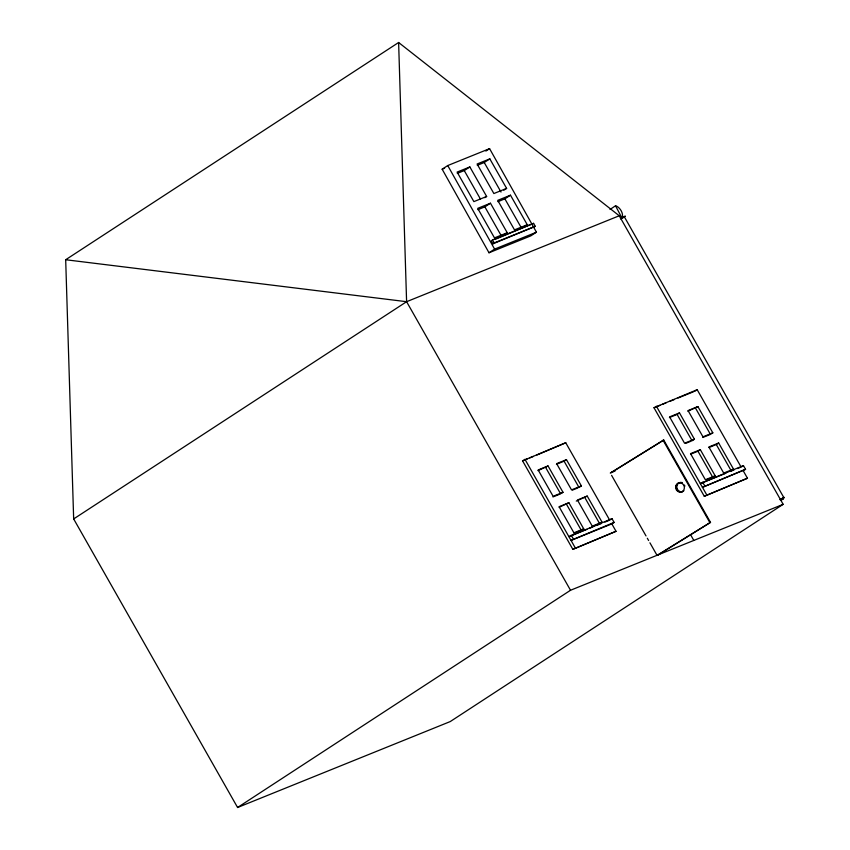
<?xml version="1.0" encoding="UTF-8"?>
<svg xmlns="http://www.w3.org/2000/svg" width="850" height="850" viewBox="0 0 850 850"><rect width="100%" height="100%" fill="white"/><g stroke="black" fill="none" stroke-linecap="round" stroke-linejoin="round"><path stroke-width="1.27" d="M623.698 217.196L624.282 216.697L783.785 497.484L781.554 499.757L780.098 499.449L782.903 498.759L780.491 500.129M783.785 497.537L780.81 499.163L783.679 497.643L782.446 499.386L780.608 499.981L783.742 497.579L781.798 498.854A2.752 2.263 68 0 0 782.149 499.364L781.777 498.993A5.812 3.283 42.2 0 0 781.161 499.163L780.3 499.789M782.446 499.386L784.316 497.399L782.871 497.856M620.893 218.684L621.775 217.94A7.501 4.388 56.2 0 0 621.361 211.129A7.501 4.388 56.2 0 0 615.528 205.764L610.024 209.472M492.533 239.934L491.311 240.922L492.947 243.812L535.266 226.323L533.577 223.348L492.533 239.934L494.222 242.909L535.266 226.323M620.436 218.769L622.604 217.483M533.577 223.348L494.902 239.466M492.947 243.812L494.222 242.909M65.684 259.739L398.618 42.5L619.236 215.762L783.158 504.326L450.224 721.576L237.586 807.5L73.663 518.936L65.684 259.739L406.598 301.697L619.236 215.773M442.149 169.203L447.748 165.548L489.589 148.644L536.446 232.199L530.846 235.854L489.005 252.769L442.149 169.203L444.614 168.215M485.86 151.077L489.589 148.644M457.3 173.4L464.259 170.584L469.859 166.94L486.636 196.467L484.766 197.689M477.286 165.325L484.234 162.509L489.834 158.865L506.611 188.392L503.816 190.219M477.913 209.674L484.861 206.869L490.461 203.214L507.237 232.741L503.508 235.174M497.93 201.663L504.879 198.847L510.478 195.192L527.255 224.729L524.45 226.557M73.663 518.936L406.598 301.697L398.618 42.5M489.005 252.769L494.604 249.114L536.446 232.199M586.893 529.369L568.884 536.648L611.989 518.659L614.114 522.399L571.009 540.388L611.83 523.887L616.027 531.293L572.847 549.334L522.548 460.806L565.739 442.754L609.705 520.147L604.903 522.091M565.739 442.754L536.956 454.984M537.986 470.613L548.037 465.959L563.008 492.299L561.425 493.329M564.092 461.199L566.461 459.648L581.379 485.913L579.009 487.454L564.092 461.199L556.421 464.291M743.261 470.826L747.469 478.231L704.289 496.272L653.99 407.734L697.181 389.693L741.147 467.086L743.431 465.587L745.556 469.328L702.451 487.316L745.556 469.328M694.801 391.244L697.181 389.693M677.11 414.439L679.479 412.888L694.439 439.227L692.07 440.778L677.11 414.439L669.418 417.552M687.862 411.23L697.903 406.587L712.821 432.841L711.237 433.872M559.162 507.259L568.884 502.743L583.716 528.849L582.133 529.879M576.279 501.086L587.222 496.071L602.055 522.176L600.472 523.207M697.956 451.223L700.326 449.682L715.158 475.788L712.789 477.328L697.956 451.223L690.604 454.197M716.295 444.55L718.664 442.999L733.497 469.115L731.128 470.656L716.295 444.55L708.942 447.525M610.47 519.658L611.989 518.659M572.847 549.334L616.027 531.293M611.83 523.887L614.114 522.399M743.431 465.587L700.326 483.576L725.539 473.386M704.289 496.272L747.469 478.231M237.586 807.5L570.52 590.261L783.158 504.326M610.289 473.036L663.733 440.024L710.515 522.367L657.73 555.167L657.061 555.379L649.921 542.799M610.948 472.823L663.733 440.024M657.061 555.379L710.515 522.367M621.828 217.823L623.135 217.058M623.358 217.409L622.211 218.057M622.444 218.057L625.324 216.102L622.997 217.271M623.369 217.069L624.187 216.708M621.871 218.216L621.297 218.418L621.881 217.929L615.528 205.764M469.859 166.94L457.109 172.083L473.886 201.62L486.636 196.467M489.834 158.865L477.094 164.008L493.871 193.545L506.611 188.392M490.461 203.214L477.711 208.356L494.487 237.894L507.237 232.741M510.478 195.192L497.728 200.345L514.505 229.883L527.255 224.729M522.548 460.806L527.351 458.862M529.752 457.895L533.354 456.439M653.99 407.734L659.993 405.312M662.394 404.334L665.996 402.879M669.598 401.423L674.401 399.489M678.003 398.034L693.6 391.723M548.037 465.959L538.156 469.954L553.116 496.294L563.008 492.299M679.479 412.888L669.598 416.882L684.558 443.222L694.439 439.227M566.461 459.648L556.612 463.632L571.529 489.887L581.379 485.913M697.903 406.587L688.043 410.571L702.961 436.826L712.821 432.841M611.447 472.483L615.124 470.996M552.946 496.953L560.628 493.85L545.668 467.511M685.482 443.445L690.976 441.224M572.433 490.11L577.915 487.9M702.78 437.484L710.441 434.392L695.523 408.127M568.884 502.743L559.088 506.706L573.92 532.812L583.716 528.849M700.326 449.682L690.529 453.634L705.362 479.74L715.158 475.788M587.222 496.071L577.426 500.023L592.259 526.139L602.055 522.176M718.664 442.999L708.868 446.962L723.701 473.067L733.497 469.115M573.994 533.364L581.347 530.4L566.514 504.294M706.658 479.804L711.556 477.828M592.333 526.692L599.686 523.727L584.853 497.622M723.775 473.631L726.229 472.642M589.294 528.403L592.896 526.947M596.498 525.491L601.301 523.547M730.341 471.453L733.943 469.997M737.545 468.541L739.946 467.574M780.428 500.055L781.299 499.811M780.799 499.928L782.914 499.056L781.554 499.757L780.948 498.546M702.61 482.088L704.735 485.828M656.359 406.183L706.658 494.721M663.064 440.247L709.846 522.58M484.234 162.509L501.011 192.047M504.879 198.847L521.656 228.384M690.572 534.714L693.812 540.43M464.259 170.584L480.388 198.985M484.861 206.869L501.638 236.396M611.586 475.331L646.021 535.936M647.317 538.231L648.614 540.515M571.179 535.149L573.304 538.889M524.928 459.255L575.216 547.782M406.598 301.697L570.52 590.261M447.748 165.548L494.604 249.114M683.846 490.705A4.771 4.356 72.2 0 1 676.451 488.357A4.771 4.356 72.2 0 1 681.7 482.726M684.42 485.021A4.771 4.356 72.2 0 1 684.888 486.168M683.485 491.257A4.771 4.356 72.2 0 1 676.844 487.581A4.771 4.356 72.2 0 1 682.231 482.556M675.729 486.126A4.771 4.356 72.2 0 0 681.243 492.086A4.771 4.356 72.2 0 0 683.039 484.234A4.771 4.356 72.2 0 0 675.729 486.126"/></g></svg>
